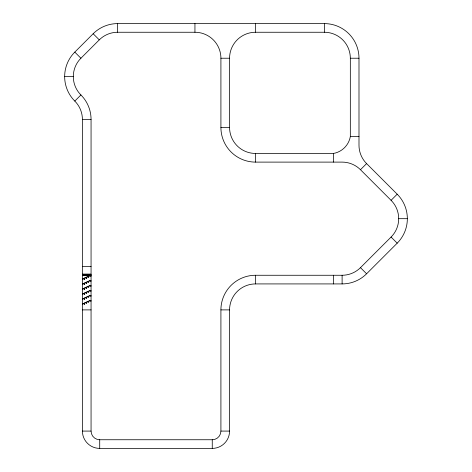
<?xml version="1.0" encoding="UTF-8"?>
<svg xmlns="http://www.w3.org/2000/svg" width="472" height="472" viewBox="0 0 472 472"><rect width="100%" height="100%" fill="white"/><g stroke="black" fill="none" stroke-linecap="round" stroke-linejoin="round"><path stroke-width="0.71" d="M74.8 52.109L93.161 33.742A34.627 34.627 0 0 1 117.646 23.6L324.358 23.6A34.627 34.627 0 0 1 358.991 58.227L358.991 145.228A25.972 25.972 0 0 0 366.596 163.595L397.2 194.198A34.627 34.627 0 0 1 397.2 243.174L366.596 273.778A34.627 34.627 0 0 1 342.111 283.92L255.541 283.92A25.972 25.972 0 0 0 229.569 309.892L229.569 431.083A17.317 17.317 0 0 1 212.258 448.4L99.716 448.4A17.317 17.317 0 0 1 82.405 431.083L82.405 119.44A25.972 25.972 0 0 0 74.8 101.079A34.627 34.627 0 0 1 74.8 52.109L80.918 58.227A25.972 25.972 0 0 0 80.918 94.955A34.627 34.627 0 0 1 91.061 119.44L91.061 431.083A8.655 8.655 0 0 0 99.716 439.745L212.258 439.745A8.655 8.655 0 0 0 220.914 431.083L220.914 309.892A34.627 34.627 0 0 1 255.541 275.264L342.111 275.264A25.972 25.972 0 0 0 360.472 267.659L391.082 237.05A25.972 25.972 0 0 0 391.082 200.323L360.472 169.713A25.972 25.972 0 0 0 342.111 162.108L255.541 162.108A34.627 34.627 0 0 1 220.914 127.481L220.914 58.227A25.972 25.972 0 0 0 194.942 32.255L117.646 32.255A25.972 25.972 0 0 0 99.285 39.866L80.918 58.227M74.8 101.079L80.918 94.955M360.472 169.713L366.596 163.595M391.082 200.323L397.2 194.198M255.541 32.255L324.358 32.255A25.972 25.972 0 0 1 350.33 58.227L350.33 136.573A20.833 20.833 0 0 1 333.45 153.453L255.541 153.453A25.972 25.972 0 0 1 229.569 127.481L229.569 58.227A25.972 25.972 0 0 1 255.541 32.255L255.541 23.6M220.914 58.227L229.569 58.227M350.33 58.227L358.991 58.227M64.658 76.594L73.313 76.594M82.405 119.44L91.061 119.44M220.914 127.481L229.569 127.481M350.33 136.573L358.991 136.573M398.687 218.683L407.342 218.683M82.405 266.609L91.061 266.609M82.405 274.179L91.061 274.179M82.405 274.722L91.061 274.722M82.405 275.264L91.061 275.264M82.405 309.892L91.061 309.892M220.914 309.892L229.569 309.892M82.405 431.083L91.061 431.083M220.914 431.083L229.569 431.083M391.082 237.05L397.2 243.174M360.472 267.659L366.596 273.778M93.161 33.742L99.285 39.866M342.111 275.264L342.111 283.92M333.45 153.453L333.45 162.108M333.45 275.264L333.45 283.92M324.358 23.6L324.358 32.255M255.541 153.453L255.541 162.108M255.541 275.264L255.541 283.92M212.258 439.745L212.258 448.4M194.942 23.6L194.942 32.255M117.646 23.6L117.646 32.255M99.716 439.745L99.716 448.4M90.518 274.179L90.518 275.264M89.981 274.179L89.981 275.264M89.438 274.179L89.438 275.264M88.895 274.179L88.895 275.264M88.358 274.179L88.358 275.264M87.816 274.179L87.816 275.264M87.273 274.179L87.273 275.264M86.736 274.179L86.736 275.264M86.193 274.179L86.193 275.264M85.65 274.179L85.65 275.264M85.108 274.179L85.108 275.264M84.571 274.179L84.571 275.264M84.028 274.179L84.028 275.264M83.485 274.179L83.485 275.264M82.948 274.179L82.948 275.264M90.848 275.477L89.114 275.477L89.114 276.456L89.332 275.695L90.63 275.695L90.848 276.456L90.848 275.477M88.683 276.562L86.948 276.562L86.948 277.536L87.167 276.781L88.465 276.781L88.683 277.536L88.683 276.562M86.518 277.642L84.783 277.642L84.783 278.616L85.001 277.861L86.299 277.861L86.518 278.616L86.518 277.642M84.352 278.728L82.624 278.728L82.624 279.701L82.836 278.94L84.134 278.94L84.352 279.701L84.352 278.728M90.848 280.457L89.114 280.457L89.114 281.43L89.332 280.675L90.63 280.675L90.848 281.43L90.848 280.457M88.683 281.542L86.948 281.542L86.948 282.516L87.167 281.755L88.465 281.755L88.683 282.516L88.683 281.542M86.518 282.622L84.783 282.622L84.783 283.595L85.001 282.84L86.299 282.84L86.518 283.595L86.518 282.622M84.352 283.702L82.624 283.702L82.624 284.675L82.836 283.92L84.134 283.92L84.352 284.675L84.352 283.702M90.848 285.436L89.114 285.436L89.114 286.41L89.332 285.654L90.63 285.654L90.848 286.41L90.848 285.436M88.683 286.516L86.948 286.516L86.948 287.489L87.167 286.734L88.465 286.734L88.683 287.489L88.683 286.516M86.518 287.601L84.783 287.601L84.783 288.575L85.001 287.814L86.299 287.814L86.518 288.575L86.518 287.601M84.352 288.681L82.624 288.681L82.624 289.655L82.836 288.899L84.134 288.899L84.352 289.655L84.352 288.681M90.848 290.416L89.114 290.416L89.114 291.389L89.332 290.628L90.63 290.628L90.848 291.389L90.848 290.416M88.683 291.495L86.948 291.495L86.948 292.469L87.167 291.714L88.465 291.714L88.683 292.469L88.683 291.495M86.518 292.575L84.783 292.575L84.783 293.549L85.001 292.793L86.299 292.793L86.518 293.549L86.518 292.575M84.352 293.661L82.624 293.661L82.624 294.634L82.836 293.873L84.134 293.873L84.352 294.634L84.352 293.661M90.848 295.389L89.114 295.389L89.114 296.363L89.332 295.608L90.63 295.608L90.848 296.363L90.848 295.389M88.683 296.475L86.948 296.475L86.948 297.448L87.167 296.687L88.465 296.687L88.683 297.448L88.683 296.475M86.518 297.555L84.783 297.555L84.783 298.528L85.001 297.773L86.299 297.773L86.518 298.528L86.518 297.555M84.352 298.634L82.624 298.634L82.624 299.608L82.836 298.853L84.134 298.853L84.352 299.608L84.352 298.634M90.848 300.369L89.114 300.369L89.114 301.342L89.332 300.587L90.63 300.587L90.848 301.342L90.848 300.369M88.683 301.449L86.948 301.449L86.948 302.422L87.167 301.667L88.465 301.667L88.683 302.422L88.683 301.449M86.518 302.534L84.783 302.534L84.783 303.508L85.001 302.747L86.299 302.747L86.518 303.508L86.518 302.534M84.352 303.614L82.624 303.614L82.624 304.587L82.836 303.832L84.134 303.832L84.352 304.587L84.352 303.614"/></g></svg>
